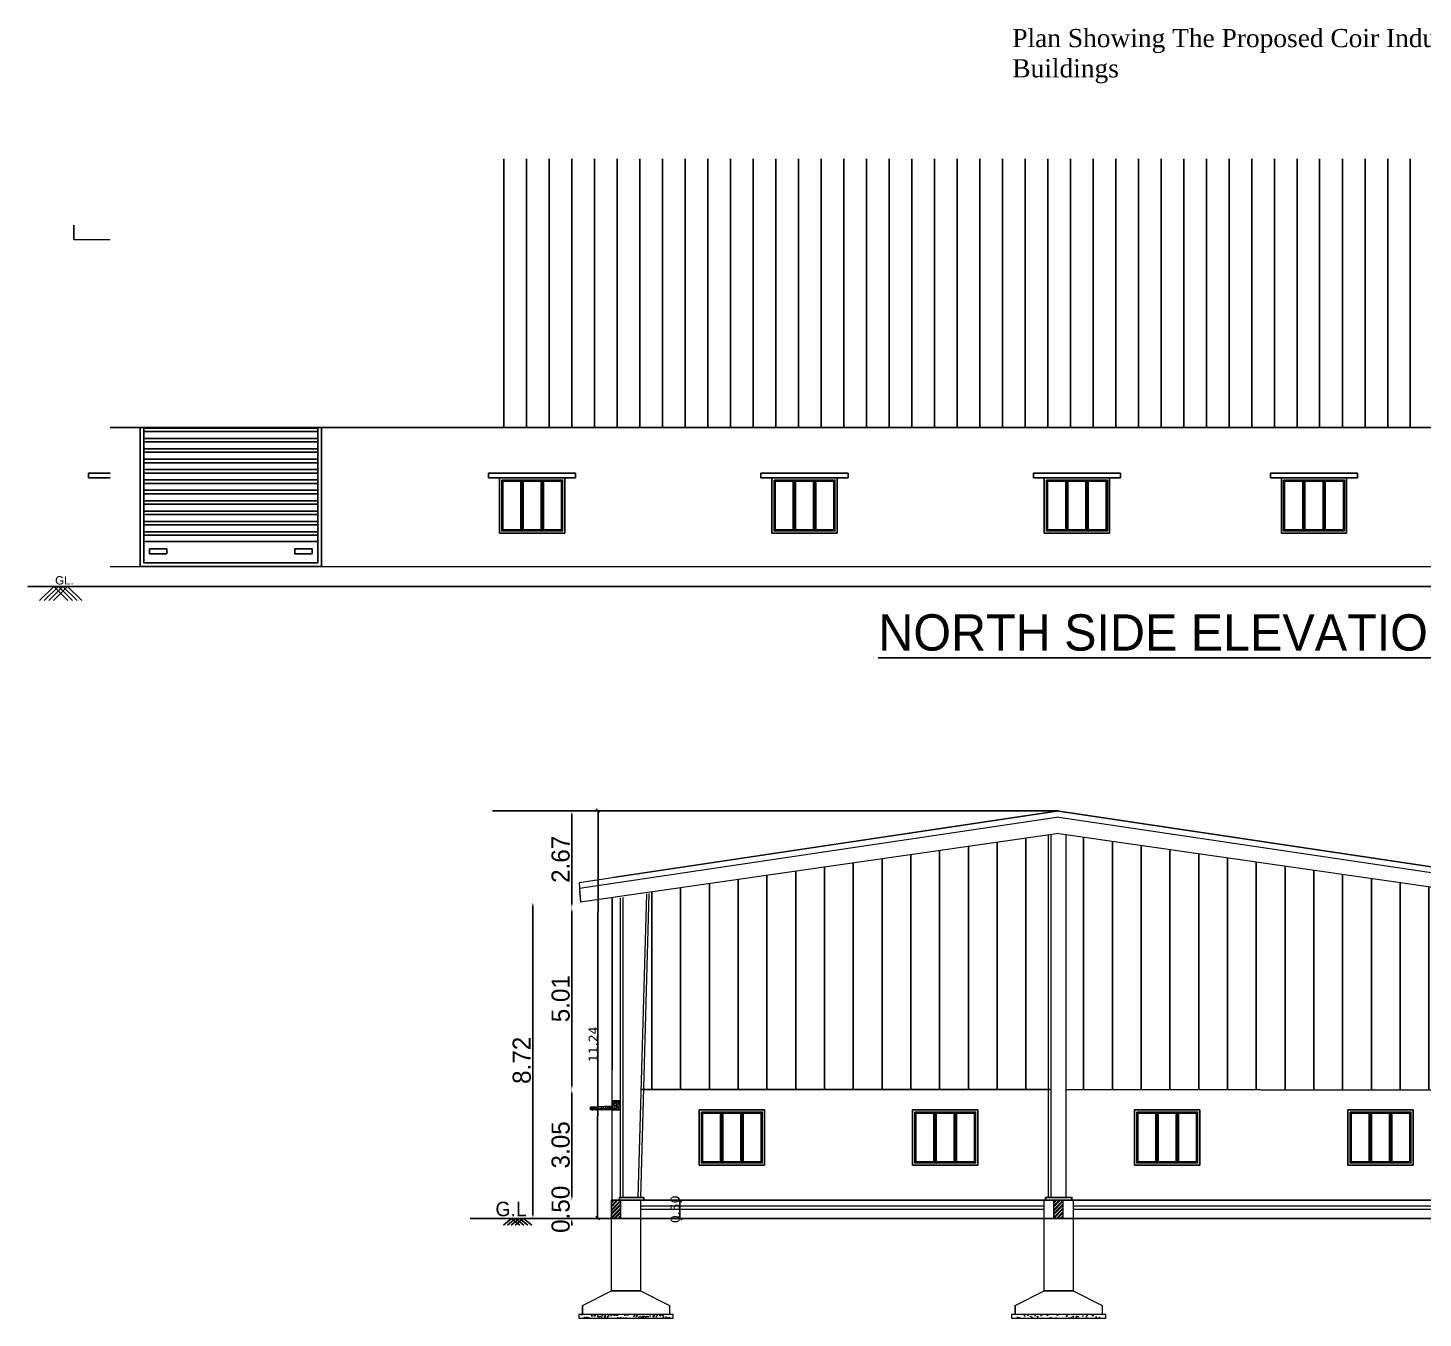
# Model space of a CAD drawing. Header units: metres. Extents: x -121582 to -58867, y 55115 to 110853.
# Drawn here: x -60604.44 to -60565.96, y 55153.14 to 55188.71 of the extents above; entities that cross this region are included whole.
import ezdxf
from ezdxf.enums import TextEntityAlignment as Align

# ---------------------------------------------------------------- set-up
doc = ezdxf.new("R2010")
doc.units = ezdxf.units.M
doc.header["$PDMODE"] = 34
doc.linetypes.add('DASHED', pattern=[0.75, 0.5, -0.25])
doc.layers.get('DefPoints').update_dxf_attribs({"color": 200})
doc.layers.add('BLK_1_HT_OF_BLDG', color=5, linetype='Continuous')
doc.layers.add('BLK_1_PLINTH_HEIGHT', color=7, linetype='Continuous')
doc.styles.add('0.25', font='verdana.ttf')
doc.styles.add('ANAND', font='BKANT.TTF')
doc.styles.add('style3', font='arial.ttf')
doc.styles.add('tahoma', font='swissel.ttf')
doc.dimstyles.new('dim in', dxfattribs={"dimtxt": 0.25, "dimasz": 0.1, "dimexe": 0, "dimexo": 0, "dimgap": 0, "dimtad": 1, "dimzin": 0, "dimdsep": 46, "dimtxsty": '0.25', "dimblk": 'OBLIQUE', "dimcen": 0.05, "dimse1": 1, "dimse2": 1, "dimazin": 0, "dimtfac": 1, "dimtofl": 0, "dimtmove": 0, "dimatfit": 3, "dimldrblk": 'OBLIQUE', "dimfxl": 0, "dimtolj": 1, "dimtzin": 0, "dimlwd": -1, "dimlwe": -1, "dimarcsym": 0})
doc.dimstyles.new('V1', dxfattribs={"dimtxt": 0.3, "dimasz": 0.1, "dimexe": 0.02, "dimexo": 0.02, "dimgap": 0.05, "dimtad": 1, "dimzin": 0, "dimdsep": 46, "dimtxsty": 'ANAND', "dimcen": 0.09, "dimse1": 1, "dimse2": 1, "dimclrd": 3, "dimclre": 3, "dimclrt": 5, "dimadec": 0, "dimazin": 0, "dimtfac": 1, "dimtix": 1, "dimtofl": 0, "dimtmove": 2, "dimatfit": 0, "dimfxl": 0, "dimtolj": 1, "dimtzin": 0, "dimarcsym": 0})

# ---------------------------------------------------------------- blocks, each defined once
blk = doc.blocks.new('*D45')
at = {"color": 3, "lineweight": -2}
for p, q in [((-60589.438, 55156.485), (-60589.438, 55156.585)), ((-60589.438, 55155.785), (-60589.438, 55155.685))]:
    blk.add_line(p, q, dxfattribs=at)
at = {"color": 3}
for points in [[(-60589.455, 55156.485), (-60589.422, 55156.485), (-60589.438, 55156.385)], [(-60589.455, 55155.785), (-60589.422, 55155.785), (-60589.438, 55155.885)]]:
    blk.add_solid(points, dxfattribs=at)
at = {"layer": 'DefPoints', "color": 0}
for p in [(-60589.438, 55156.385), (-60589.438, 55156.385), (-60591.299, 55155.885)]:
    blk.add_point(p, dxfattribs=at)
at = {"color": 5, "insert": (-60589.745, 55156.135), "char_height": 0.5, "attachment_point": 5, "rotation": 90, "style": 'ANAND'}
blk.add_mtext('\\A1;0.50', dxfattribs=at)
blk = doc.blocks.new('*D46')
at = {"color": 3, "lineweight": -2}
blk.add_line((-60589.438, 55156.485), (-60589.438, 55159.336), dxfattribs=at)
at = {"color": 3}
for points in [[(-60589.455, 55159.336), (-60589.422, 55159.336), (-60589.438, 55159.436)], [(-60589.455, 55156.485), (-60589.422, 55156.485), (-60589.438, 55156.385)]]:
    blk.add_solid(points, dxfattribs=at)
at = {"layer": 'DefPoints', "color": 0}
for p in [(-60589.438, 55159.436), (-60589.438, 55159.436), (-60589.438, 55156.385)]:
    blk.add_point(p, dxfattribs=at)
at = {"color": 5, "insert": (-60589.745, 55157.911), "char_height": 0.5, "attachment_point": 5, "rotation": 90, "style": 'ANAND'}
blk.add_mtext('\\A1;3.05', dxfattribs=at)
blk = doc.blocks.new('*D47')
at = {"color": 3, "lineweight": -2}
blk.add_line((-60589.438, 55159.536), (-60589.438, 55164.349), dxfattribs=at)
at = {"color": 3}
for points in [[(-60589.455, 55164.349), (-60589.422, 55164.349), (-60589.438, 55164.449)], [(-60589.455, 55159.536), (-60589.422, 55159.536), (-60589.438, 55159.436)]]:
    blk.add_solid(points, dxfattribs=at)
at = {"layer": 'DefPoints', "color": 0}
for p in [(-60589.438, 55164.449), (-60589.438, 55164.449), (-60589.438, 55159.436)]:
    blk.add_point(p, dxfattribs=at)
at = {"color": 5, "insert": (-60589.745, 55161.943), "char_height": 0.5, "attachment_point": 5, "rotation": 90, "style": 'ANAND'}
blk.add_mtext('\\A1;5.01', dxfattribs=at)
blk = doc.blocks.new('*D48')
at = {"color": 3, "lineweight": -2}
blk.add_line((-60589.438, 55164.549), (-60589.438, 55167.02), dxfattribs=at)
at = {"color": 3}
for points in [[(-60589.455, 55167.02), (-60589.422, 55167.02), (-60589.438, 55167.12)], [(-60589.455, 55164.549), (-60589.422, 55164.549), (-60589.438, 55164.449)]]:
    blk.add_solid(points, dxfattribs=at)
at = {"layer": 'DefPoints', "color": 0}
for p in [(-60589.438, 55167.12), (-60589.438, 55167.12), (-60589.438, 55164.449)]:
    blk.add_point(p, dxfattribs=at)
at = {"color": 5, "insert": (-60589.746, 55165.785), "char_height": 0.5, "attachment_point": 5, "rotation": 90, "style": 'ANAND'}
blk.add_mtext('\\A1;2.67', dxfattribs=at)
blk = doc.blocks.new('*D92')
at = {"color": 3, "lineweight": -2}
blk.add_line((-60590.512, 55164.5), (-60590.512, 55155.985), dxfattribs=at)
at = {"color": 3}
for points in [[(-60590.529, 55164.5), (-60590.495, 55164.5), (-60590.512, 55164.6)], [(-60590.529, 55155.985), (-60590.495, 55155.985), (-60590.512, 55155.885)]]:
    blk.add_solid(points, dxfattribs=at)
at = {"layer": 'DefPoints', "color": 0}
for p in [(-60589.202, 55164.6, 1001.009), (-60590.512, 55155.885), (-60589.202, 55155.885, 1001.009)]:
    blk.add_point(p, dxfattribs=at)
at = {"color": 5, "insert": (-60590.818, 55160.243), "char_height": 0.5, "attachment_point": 5, "rotation": 90, "style": 'ANAND'}
blk.add_mtext('\\A1;8.72', dxfattribs=at)
blk = doc.blocks.new('_Oblique')
at = {"color": 0, "linetype": 'ByBlock', "lineweight": -2}
blk.add_line((-0.5, -0.5), (0.5, 0.5), dxfattribs=at)
blk = doc.blocks.new('*D117')
at = {"layer": 'BLK_1_PLINTH_HEIGHT', "color": 0}
blk.add_line((-60586.458, 55155.885), (-60586.458, 55156.385), dxfattribs=at)
at = {"layer": 'DefPoints', "color": 0}
for p in [(-60586.458, 55156.385), (-60584.23, 55156.385), (-60584.23, 55155.885)]:
    blk.add_point(p, dxfattribs=at)
at = {"layer": 'BLK_1_PLINTH_HEIGHT', "color": 0, "xscale": 0.1, "yscale": 0.1, "zscale": 0.1}
for p, rotation in [((-60586.458, 55156.385), 90), ((-60586.458, 55155.885), 270)]:
    blk.add_blockref('_Oblique', p, dxfattribs=dict(at, rotation=rotation))
at = {"layer": 'BLK_1_PLINTH_HEIGHT', "color": 0, "insert": (-60586.588, 55156.135), "char_height": 0.25, "attachment_point": 5, "rotation": 90, "style": '0.25'}
blk.add_mtext('\\A1;0.50', dxfattribs=at)
blk = doc.blocks.new('*D118')
at = {"layer": 'BLK_1_HT_OF_BLDG', "color": 0}
blk.add_line((-60588.716, 55167.132), (-60588.726, 55155.897), dxfattribs=at)
at = {"layer": 'DefPoints', "color": 0}
for p in [(-60576.011, 55167.12), (-60588.726, 55155.897), (-60576.021, 55155.885)]:
    blk.add_point(p, dxfattribs=at)
at = {"layer": 'BLK_1_HT_OF_BLDG', "color": 0, "xscale": 0.1, "yscale": 0.1, "zscale": 0.1}
for p, rotation in [((-60588.716, 55167.132), 89.94626211678239), ((-60588.726, 55155.897), 269.9462621167823)]:
    blk.add_blockref('_Oblique', p, dxfattribs=dict(at, rotation=rotation))
at = {"layer": 'BLK_1_HT_OF_BLDG', "color": 0, "insert": (-60588.85, 55160.685), "char_height": 0.25, "attachment_point": 5, "rotation": 89.9463, "style": '0.25'}
blk.add_mtext('\\A1;11.24', dxfattribs=at)

msp = doc.modelspace()

# ---------------------------------------------------------------- hatches: boundary and pattern name
h = msp.add_hatch()
h.set_pattern_fill('ANSI32', color=2, scale=0.03, angle=315)
h.set_pattern_definition([(0, (788.6136, -13126.00433), (1e-16, 0.28575), []), (0, (788.70884, -13126.09958), (1e-16, 0.28575), [])])
h.paths.add_polyline_path([(-60601.246, 55177.692), (-60601.246, 55174.553), (-60596.446, 55174.553), (-60596.446, 55177.692)])
h = msp.add_hatch()
h.set_pattern_fill('ANSI31', color=2, scale=0.25, angle=225)
h.set_pattern_definition([(270, (30.6622, -175.28544), (0.79375, -1e-16), [])])
h.paths.add_polyline_path([(-60576.222, 55166.465), (-60576.222, 55159.436), (-60587.522, 55159.436), (-60587.372, 55164.863)])
h.paths.add_polyline_path([(-60564.565, 55164.851), (-60575.801, 55166.465), (-60575.801, 55159.436), (-60564.415, 55159.419)])
at = {"lineweight": 0}
h = msp.add_hatch(dxfattribs=at)
h.set_pattern_fill('AR-CONC', color=0, scale=0.01)
h.set_pattern_definition([(50, (-61537.87365, 55286.67162), (0.0717260183, -0.0062752135), [0.0075, -0.0825]), (355, (-61537.87365, 55286.67162), (-0.0138751334, 0.0752192134), [0.006, -0.066]), (100.4514445, (-61537.86767, 55286.6711), (0.0578508847, 0.068943999), [0.006374019, -0.070114211]), (46.1842, (-61537.87365, 55286.69162), (0.106724133, -0.016551928), [0.01125, -0.12375]), (96.635635, (-61537.86476, 55286.69024), (0.093466195, 0.09741186), [0.009561034, -0.105171376]), (351.184164, (-61537.87365, 55286.69162), (0.093466195, 0.09741186), [0.009, -0.099]), (21, (-61537.86365, 55286.68662), (0.0596907052, -0.040261889), [0.0075, -0.0825]), (326, (-61537.86365, 55286.68662), (0.024331533, 0.0725150045), [0.006, -0.066]), (71.451445, (-61537.858675, 55286.683266), (0.0840222377, 0.0322531153), [0.006374019, -0.070114211]), (37.5, (-61537.87365, 55286.67162), (0.0012159855, 0.0332893854), [0, -0.0652, 0, -0.067, 0, -0.06625]), (7.5, (-61537.87365, 55286.67162), (0.0263069537, 0.0394411712), [0, -0.0382, 0, -0.0637, 0, -0.02525]), (327.5, (-61537.89595, 55286.67162), (0.0533822436, -0.0022554872), [0, -0.025, 0, -0.078, 0, -0.1035]), (317.5, (-61537.90595, 55286.67162), (0.058318617, 0.0100104982), [0, -0.0325, 0, -0.0518, 0, -0.0735])])
h.paths.add_polyline_path([(-60588.325, 55159.126), (-60588.325, 55158.876), (-60588.095, 55158.876), (-60588.095, 55159.126)])
edge = h.paths.add_edge_path()
edge.add_line((-60588.925, 55158.876), (-60588.925, 55158.951))
edge.add_line((-60588.325, 55158.976), (-60588.925, 55158.951))
edge.add_line((-60588.325, 55158.876), (-60588.925, 55158.876))
at = {"linetype": 'Continuous', "lineweight": 13}
h = msp.add_hatch(dxfattribs=at)
h.set_pattern_fill('ANSI32', color=256, scale=0.2)
h.set_pattern_definition([(45, (-61498.282364, 55286.28042), (-0.0530330086, 0.0530330086), []), (45, (-61498.24701, 55286.28042), (-0.0530330086, 0.0530330086), [])])
h.paths.add_polyline_path([(-60588.098, 55156.385), (-60588.098, 55155.885), (-60588.348, 55155.885), (-60588.348, 55156.385)])
h = msp.add_hatch(dxfattribs=at)
h.set_pattern_fill('ANSI32', color=256, scale=0.2)
h.set_pattern_definition([(45, (-61486.080614, 55286.28042), (-0.0530330086, 0.0530330086), []), (45, (-61486.04526, 55286.28042), (-0.0530330086, 0.0530330086), [])])
h.paths.add_polyline_path([(-60575.896, 55156.385), (-60575.896, 55155.885), (-60576.146, 55155.885), (-60576.146, 55156.385)])
h = msp.add_hatch(dxfattribs=at)
h.set_pattern_fill('AR-CONC', color=256, scale=0.05)
h.set_pattern_definition([(50, (-61186.1596, 55330.51616), (0.35863009, -0.03137607), [0.0375, -0.4125]), (355, (-61186.1596, 55330.51616), (-0.06937567, 0.37609607), [0.03, -0.33]), (100.451444, (-61186.1297, 55330.51354), (0.28925442, 0.34472), [0.0318701, -0.35057106]), (46.1842, (-61186.1596, 55330.61616), (0.53362067, -0.08275964), [0.05625, -0.61875]), (96.63564, (-61186.1151, 55330.60926), (0.46733097, 0.4870593), [0.04780517, -0.5258569]), (351.18416, (-61186.1596, 55330.61616), (0.46733097, 0.4870593), [0.045, -0.495]), (21, (-61186.1096, 55330.59116), (0.29845353, -0.20130945), [0.0375, -0.4125]), (326, (-61186.1096, 55330.59116), (0.12165767, 0.36257502), [0.03, -0.33]), (71.451445, (-61186.0847, 55330.57438), (0.42011119, 0.16126558), [0.0318701, -0.35057106]), (37.5, (-61186.15959, 55330.51616), (0.006079928, 0.166446927), [0, -0.326, 0, -0.335, 0, -0.33125]), (7.5, (-61186.15959, 55330.51616), (0.13153477, 0.197205856), [0, -0.191, 0, -0.3185, 0, -0.12625]), (327.5, (-61186.27109, 55330.51616), (0.266911218, -0.011277436), [0, -0.125, 0, -0.39, 0, -0.5175]), (317.5, (-61186.32109, 55330.51616), (0.291593085, 0.05005249), [0, -0.1625, 0, -0.259, 0, -0.3675])])
h.paths.add_polyline_path([(-60586.648, 55153.235), (-60589.248, 55153.235), (-60589.248, 55153.135), (-60586.648, 55153.135)])
h = msp.add_hatch(dxfattribs=at)
h.set_pattern_fill('AR-CONC', color=256, scale=0.05)
h.set_pattern_definition([(50, (-61186.08584, 55330.51616), (0.35863009, -0.03137607), [0.0375, -0.4125]), (355, (-61186.08584, 55330.51616), (-0.06937567, 0.37609607), [0.03, -0.33]), (100.451444, (-61186.05595, 55330.51354), (0.28925442, 0.34472), [0.0318701, -0.35057106]), (46.1842, (-61186.08584, 55330.61616), (0.53362067, -0.08275964), [0.05625, -0.61875]), (96.63564, (-61186.04137, 55330.60926), (0.46733097, 0.4870593), [0.04780517, -0.5258569]), (351.18416, (-61186.08584, 55330.61616), (0.46733097, 0.4870593), [0.045, -0.495]), (21, (-61186.03584, 55330.59116), (0.29845353, -0.20130945), [0.0375, -0.4125]), (326, (-61186.03584, 55330.59116), (0.12165767, 0.36257502), [0.03, -0.33]), (71.451445, (-61186.01097, 55330.57438), (0.42011119, 0.16126558), [0.0318701, -0.35057106]), (37.5, (-61186.08584, 55330.51616), (0.006079928, 0.166446927), [0, -0.326, 0, -0.335, 0, -0.33125]), (7.5, (-61186.08584, 55330.51616), (0.13153477, 0.197205856), [0, -0.191, 0, -0.3185, 0, -0.12625]), (327.5, (-61186.19734, 55330.51616), (0.266911218, -0.011277436), [0, -0.125, 0, -0.39, 0, -0.5175]), (317.5, (-61186.24734, 55330.51616), (0.291593085, 0.05005249), [0, -0.1625, 0, -0.259, 0, -0.3675])])
h.paths.add_polyline_path([(-60586.574, 55153.235), (-60589.174, 55153.235), (-60589.174, 55153.135), (-60586.574, 55153.135)])
h = msp.add_hatch(dxfattribs=at)
h.set_pattern_fill('AR-CONC', color=256, scale=0.05)
h.set_pattern_definition([(50, (-61174.22284, 55330.51616), (0.35863009, -0.03137607), [0.0375, -0.4125]), (355, (-61174.22284, 55330.51616), (-0.06937567, 0.37609607), [0.03, -0.33]), (100.451444, (-61174.19295, 55330.51354), (0.28925442, 0.34472), [0.0318701, -0.35057106]), (46.1842, (-61174.22284, 55330.61616), (0.53362067, -0.08275964), [0.05625, -0.61875]), (96.63564, (-61174.17837, 55330.60926), (0.46733097, 0.4870593), [0.04780517, -0.5258569]), (351.18416, (-61174.22284, 55330.61616), (0.46733097, 0.4870593), [0.045, -0.495]), (21, (-61174.17284, 55330.59116), (0.29845353, -0.20130945), [0.0375, -0.4125]), (326, (-61174.17284, 55330.59116), (0.12165767, 0.36257502), [0.03, -0.33]), (71.451445, (-61174.14797, 55330.57438), (0.42011119, 0.16126558), [0.0318701, -0.35057106]), (37.5, (-61174.22284, 55330.51616), (0.006079928, 0.166446927), [0, -0.326, 0, -0.335, 0, -0.33125]), (7.5, (-61174.22284, 55330.51616), (0.13153477, 0.197205856), [0, -0.191, 0, -0.3185, 0, -0.12625]), (327.5, (-61174.33434, 55330.51616), (0.266911218, -0.011277436), [0, -0.125, 0, -0.39, 0, -0.5175]), (317.5, (-61174.38434, 55330.51616), (0.291593085, 0.05005249), [0, -0.1625, 0, -0.259, 0, -0.3675])])
h.paths.add_polyline_path([(-60574.711, 55153.235), (-60577.311, 55153.235), (-60577.311, 55153.135), (-60574.711, 55153.135)])

# ---------------------------------------------------------------- linework, layer by layer
at = {"color": 0, "ltscale": 70}
msp.add_line((-60603.169, 55183.269, 1001.009), (-60603.169, 55182.879, 1001.009), dxfattribs=at)
at = {"color": 0, "linetype": 'Continuous', "lineweight": 0, "ltscale": 100}
for p, q in [((-60603.169, 55183.229, 1001.009), (-60603.169, 55182.879, 1001.009)), ((-60603.169, 55182.879, 1001.009), (-60602.169, 55182.879, 1001.009)), ((-60602.169, 55173.863, 1001.009), (-60545.207, 55173.863, 1001.009))]:
    msp.add_line(p, q, dxfattribs=at)
at = {"color": 6}
for p, q in [((-60545.207, 55177.692, 1001.009), (-60602.169, 55177.692, 1001.009)), ((-60602.77, 55176.303, 1001.009), (-60602.77, 55176.433, 1001.009)), ((-60602.77, 55176.433, 1001.009), (-60602.169, 55176.433, 1001.009)), ((-60591.733, 55176.303, 1001.009), (-60591.733, 55176.433, 1001.009)), ((-60591.733, 55176.433, 1001.009), (-60589.333, 55176.433, 1001.009)), ((-60589.333, 55176.433, 1001.009), (-60589.333, 55176.303, 1001.009)), ((-60584.221, 55176.303, 1001.009), (-60584.221, 55176.433, 1001.009)), ((-60584.221, 55176.433, 1001.009), (-60581.821, 55176.433, 1001.009)), ((-60581.821, 55176.433, 1001.009), (-60581.821, 55176.303, 1001.009)), ((-60576.708, 55176.303, 1001.009), (-60576.708, 55176.433, 1001.009)), ((-60576.708, 55176.433, 1001.009), (-60574.308, 55176.433, 1001.009)), ((-60574.308, 55176.433, 1001.009), (-60574.308, 55176.303, 1001.009)), ((-60570.17, 55176.303, 1001.009), (-60570.17, 55176.433, 1001.009)), ((-60570.17, 55176.433, 1001.009), (-60567.77, 55176.433, 1001.009)), ((-60567.77, 55176.433, 1001.009), (-60567.77, 55176.303, 1001.009)), ((-60602.169, 55176.303, 1001.009), (-60602.77, 55176.303, 1001.009)), ((-60591.433, 55176.303, 1001.009), (-60591.733, 55176.303, 1001.009)), ((-60591.373, 55176.243, 1001.009), (-60589.693, 55176.243, 1001.009)), ((-60590.813, 55176.243, 1001.009), (-60590.813, 55174.843, 1001.009)), ((-60590.253, 55176.243, 1001.009), (-60590.253, 55174.843, 1001.009)), ((-60589.333, 55176.303, 1001.009), (-60589.633, 55176.303, 1001.009)), ((-60583.921, 55176.303, 1001.009), (-60584.221, 55176.303, 1001.009)), ((-60583.861, 55176.243, 1001.009), (-60582.181, 55176.243, 1001.009)), ((-60583.301, 55176.243, 1001.009), (-60583.301, 55174.843, 1001.009)), ((-60582.741, 55176.243, 1001.009), (-60582.741, 55174.843, 1001.009)), ((-60581.821, 55176.303, 1001.009), (-60582.121, 55176.303, 1001.009)), ((-60576.408, 55176.303, 1001.009), (-60576.708, 55176.303, 1001.009)), ((-60576.348, 55176.243, 1001.009), (-60574.668, 55176.243, 1001.009)), ((-60575.788, 55176.243, 1001.009), (-60575.788, 55174.843, 1001.009)), ((-60575.228, 55176.243, 1001.009), (-60575.228, 55174.843, 1001.009)), ((-60574.308, 55176.303, 1001.009), (-60574.608, 55176.303, 1001.009)), ((-60569.87, 55176.303, 1001.009), (-60570.17, 55176.303, 1001.009)), ((-60569.81, 55176.243, 1001.009), (-60568.13, 55176.243, 1001.009)), ((-60569.25, 55176.243, 1001.009), (-60569.25, 55174.843, 1001.009)), ((-60568.69, 55176.243, 1001.009), (-60568.69, 55174.843, 1001.009)), ((-60567.77, 55176.303, 1001.009), (-60568.07, 55176.303, 1001.009)), ((-60601.246, 55174.553, 1001.009), (-60596.446, 55174.553, 1001.009)), ((-60543.04, 55173.312, 1001.009), (-60604.44, 55173.312, 1001.009)), ((-60587.522, 55159.436), (-60576.222, 55159.436)), ((-60575.801, 55159.436), (-60564.415, 55159.419)), ((-60585.306, 55158.816), (-60585.306, 55157.416)), ((-60584.746, 55158.816), (-60584.746, 55157.416)), ((-60579.422, 55158.816), (-60579.422, 55157.416)), ((-60578.862, 55158.816), (-60578.862, 55157.416)), ((-60573.3, 55158.816), (-60573.3, 55157.416)), ((-60572.74, 55158.816), (-60572.74, 55157.416)), ((-60567.415, 55158.816), (-60567.415, 55157.416)), ((-60566.855, 55158.816), (-60566.855, 55157.416))]:
    msp.add_line(p, q, dxfattribs=at)
at = {"lineweight": 25, "ltscale": 10}
for p, q in [((-60604.118, 55172.921, 1001.009), (-60603.727, 55173.312, 1001.009)), ((-60603.988, 55172.921, 1001.009), (-60603.597, 55173.312, 1001.009)), ((-60603.865, 55172.921, 1001.009), (-60603.474, 55173.312, 1001.009)), ((-60603.735, 55172.921, 1001.009), (-60603.344, 55173.312, 1001.009)), ((-60603.336, 55172.921, 1001.009), (-60603.727, 55173.312, 1001.009)), ((-60603.207, 55172.921, 1001.009), (-60603.597, 55173.312, 1001.009)), ((-60603.083, 55172.921, 1001.009), (-60603.474, 55173.312, 1001.009)), ((-60602.954, 55172.921, 1001.009), (-60603.344, 55173.312, 1001.009))]:
    msp.add_line(p, q, dxfattribs=at)
at = {"color": 2, "linetype": 'DASHED', "ltscale": 100}
msp.add_line((-60576.011, 55167.12), (-60591.626, 55167.12, -1001.009), dxfattribs=at)
at = {"lineweight": 0}
for p, q in [((-60576.011, 55167.115), (-60589.24, 55165.14)), ((-60576.011, 55167.115), (-60562.781, 55165.14)), ((-60576.011, 55166.948), (-60589.229, 55164.981)), ((-60576.011, 55166.948), (-60562.792, 55164.981)), ((-60576.011, 55166.495), (-60589.202, 55164.601)), ((-60576.294, 55156.463), (-60576.294, 55166.469)), ((-60576.222, 55156.463), (-60576.222, 55166.476)), ((-60576.011, 55166.495), (-60562.82, 55164.601)), ((-60575.801, 55156.463), (-60575.801, 55166.475)), ((-60589.24, 55165.14), (-60589.202, 55164.601)), ((-60589.223, 55164.902), (-60589.202, 55164.6)), ((-60587.605, 55156.463), (-60587.373, 55164.83)), ((-60587.533, 55156.463), (-60587.301, 55164.841)), ((-60588.328, 55164.726), (-60588.328, 55159.985)), ((-60588.328, 55156.385), (-60588.328, 55164.726)), ((-60588.095, 55156.463), (-60588.095, 55164.726)), ((-60588.026, 55156.463), (-60588.026, 55164.736))]:
    msp.add_line(p, q, dxfattribs=at)
at = {"color": 240, "linetype": 'Continuous', "lineweight": 13}
for q in [(-60588.298, 55165.283), (-60563.723, 55165.283)]:
    msp.add_line((-60576.011, 55167.12), q, dxfattribs=at)
at = {"linetype": 'Continuous', "lineweight": 13}
for p, q in [((-60588.095, 55159.126), (-60588.325, 55159.126)), ((-60588.325, 55159.126), (-60588.325, 55158.876)), ((-60588.095, 55158.876), (-60588.095, 55159.126)), ((-60588.325, 55158.976), (-60588.925, 55158.951)), ((-60588.925, 55158.876), (-60588.925, 55158.951)), ((-60588.325, 55158.876), (-60588.925, 55158.876)), ((-60588.325, 55158.876), (-60588.095, 55158.876)), ((-60588.328, 55156.385), (-60588.098, 55156.385)), ((-60586.648, 55153.235), (-60589.248, 55153.235)), ((-60589.248, 55153.135), (-60586.648, 55153.135)), ((-60589.074, 55153.235), (-60589.174, 55153.235)), ((-60586.648, 55153.135), (-60586.648, 55153.235)), ((-60574.711, 55153.235), (-60577.311, 55153.235)), ((-60577.311, 55153.135), (-60574.711, 55153.135)), ((-60574.711, 55153.135), (-60574.711, 55153.235))]:
    msp.add_line(p, q, dxfattribs=at)
at = {"color": 0, "linetype": 'Continuous', "lineweight": 13}
for p, q in [((-60588.353, 55156.385), (-60587.316, 55156.385)), ((-60589.248, 55153.235), (-60589.248, 55153.135)), ((-60577.311, 55153.235), (-60577.311, 55153.135))]:
    msp.add_line(p, q, dxfattribs=at)
at = {"color": 30, "linetype": 'Continuous', "lineweight": 13}
for p, q in [((-60588.353, 55156.385), (-60563.518, 55156.385)), ((-60566.853, 55156.385), (-60588.353, 55156.385)), ((-60563.518, 55156.385), (-60568.333, 55156.385)), ((-60587.548, 55156.235), (-60576.411, 55156.235)), ((-60587.548, 55156.135), (-60576.411, 55156.135)), ((-60575.611, 55156.235), (-60564.318, 55156.235)), ((-60575.611, 55156.135), (-60564.318, 55156.135))]:
    msp.add_line(p, q, dxfattribs=at)
at = {"color": 251}
msp.add_line((-60566.667, 55156.385), (-60584.316, 55156.385), dxfattribs=at)
at = {"color": 251, "linetype": 'Continuous', "lineweight": 13}
msp.add_line((-60584.316, 55156.385), (-60563.518, 55156.385), dxfattribs=at)
at = {"color": 1}
msp.add_line((-60548.984, 55155.885), (-60592.243, 55155.885), dxfattribs=at)
for p, q in [((-60591.1, 55155.885), (-60591.326, 55155.699)), ((-60590.991, 55155.885), (-60591.217, 55155.699)), ((-60590.882, 55155.885), (-60591.108, 55155.699)), ((-60591.1, 55155.885), (-60590.716, 55155.885)), ((-60591.1, 55155.885), (-60590.873, 55155.699)), ((-60590.773, 55155.885), (-60590.999, 55155.699)), ((-60590.991, 55155.885), (-60590.764, 55155.699)), ((-60590.882, 55155.885), (-60590.655, 55155.699)), ((-60590.773, 55155.885), (-60590.546, 55155.699))]:
    msp.add_line(p, q)
at = {"lineweight": 25, "elevation": 1001.009}
for points in [[(-60591.311, 55177.692), (-60591.311, 55185.103)], [(-60590.684, 55177.692), (-60590.684, 55185.103)], [(-60590.065, 55177.692), (-60590.065, 55185.103)], [(-60589.437, 55177.692), (-60589.437, 55185.103)], [(-60588.81, 55177.692), (-60588.81, 55185.103)], [(-60588.191, 55177.692), (-60588.191, 55185.103)], [(-60587.563, 55177.692), (-60587.563, 55185.103)], [(-60586.936, 55177.692), (-60586.936, 55185.103)], [(-60586.308, 55177.692), (-60586.308, 55185.103)], [(-60585.689, 55177.692), (-60585.689, 55185.103)], [(-60585.062, 55177.692), (-60585.062, 55185.103)], [(-60584.434, 55177.692), (-60584.434, 55185.103)], [(-60583.815, 55177.692), (-60583.815, 55185.103)], [(-60583.188, 55177.692), (-60583.188, 55185.103)], [(-60582.56, 55177.692), (-60582.56, 55185.103)], [(-60581.933, 55177.692), (-60581.933, 55185.103)], [(-60581.314, 55177.692), (-60581.314, 55185.103)], [(-60580.686, 55177.692), (-60580.686, 55185.103)], [(-60580.059, 55177.692), (-60580.059, 55185.103)], [(-60579.44, 55177.692), (-60579.44, 55185.103)], [(-60578.812, 55177.692), (-60578.812, 55185.103)], [(-60578.185, 55177.692), (-60578.185, 55185.103)], [(-60577.557, 55177.692), (-60577.557, 55185.103)], [(-60576.938, 55177.692), (-60576.938, 55185.103)], [(-60576.311, 55177.692), (-60576.311, 55185.103)], [(-60575.683, 55177.692), (-60575.683, 55185.103)], [(-60575.064, 55177.692), (-60575.064, 55185.103)], [(-60574.436, 55177.692), (-60574.436, 55185.103)], [(-60573.809, 55177.692), (-60573.809, 55185.103)], [(-60573.181, 55177.692), (-60573.181, 55185.103)], [(-60572.562, 55177.692), (-60572.562, 55185.103)], [(-60571.935, 55177.692), (-60571.935, 55185.103)], [(-60571.307, 55177.692), (-60571.307, 55185.103)], [(-60570.688, 55177.692), (-60570.688, 55185.103)], [(-60570.061, 55177.692), (-60570.061, 55185.103)], [(-60569.433, 55177.692), (-60569.433, 55185.103)], [(-60568.814, 55177.692), (-60568.814, 55185.103)], [(-60568.187, 55177.692), (-60568.187, 55185.103)], [(-60567.559, 55177.692), (-60567.559, 55185.103)], [(-60566.932, 55177.692), (-60566.932, 55185.103)], [(-60566.313, 55177.692), (-60566.313, 55185.103)]]:
    msp.add_lwpolyline(points, dxfattribs=at)
at = {"color": 0, "linetype": 'Continuous', "ltscale": 0.5, "elevation": 1001.009}
for points in [[(-60601.346, 55177.692), (-60601.346, 55173.863), (-60596.346, 55173.863), (-60596.346, 55177.692)], [(-60601.246, 55177.692), (-60601.246, 55173.963), (-60596.446, 55173.963), (-60596.446, 55177.692)]]:
    msp.add_lwpolyline(points, dxfattribs=at)
at = {"color": 6, "elevation": 1001.009}
for points in [[(-60591.433, 55176.303), (-60589.633, 55176.303), (-60589.633, 55174.783), (-60591.433, 55174.783)], [(-60591.373, 55176.243), (-60589.693, 55176.243), (-60589.693, 55174.843), (-60591.373, 55174.843)], [(-60591.373, 55176.243), (-60590.813, 55176.243), (-60590.813, 55174.843), (-60591.373, 55174.843)], [(-60591.343, 55176.213), (-60590.843, 55176.213), (-60590.843, 55174.873), (-60591.343, 55174.873)], [(-60590.813, 55176.243), (-60590.253, 55176.243), (-60590.253, 55174.843), (-60590.813, 55174.843)], [(-60590.783, 55176.213), (-60590.283, 55176.213), (-60590.283, 55174.873), (-60590.783, 55174.873)], [(-60590.253, 55176.243), (-60589.693, 55176.243), (-60589.693, 55174.843), (-60590.253, 55174.843)], [(-60590.223, 55176.213), (-60589.723, 55176.213), (-60589.723, 55174.873), (-60590.223, 55174.873)], [(-60583.921, 55176.303), (-60582.121, 55176.303), (-60582.121, 55174.783), (-60583.921, 55174.783)], [(-60583.861, 55176.243), (-60582.181, 55176.243), (-60582.181, 55174.843), (-60583.861, 55174.843)], [(-60583.861, 55176.243), (-60583.301, 55176.243), (-60583.301, 55174.843), (-60583.861, 55174.843)], [(-60583.831, 55176.213), (-60583.331, 55176.213), (-60583.331, 55174.873), (-60583.831, 55174.873)], [(-60583.301, 55176.243), (-60582.741, 55176.243), (-60582.741, 55174.843), (-60583.301, 55174.843)], [(-60583.271, 55176.213), (-60582.771, 55176.213), (-60582.771, 55174.873), (-60583.271, 55174.873)], [(-60582.741, 55176.243), (-60582.181, 55176.243), (-60582.181, 55174.843), (-60582.741, 55174.843)], [(-60582.711, 55176.213), (-60582.211, 55176.213), (-60582.211, 55174.873), (-60582.711, 55174.873)], [(-60576.408, 55176.303), (-60574.608, 55176.303), (-60574.608, 55174.783), (-60576.408, 55174.783)], [(-60576.348, 55176.243), (-60574.668, 55176.243), (-60574.668, 55174.843), (-60576.348, 55174.843)], [(-60576.348, 55176.243), (-60575.788, 55176.243), (-60575.788, 55174.843), (-60576.348, 55174.843)], [(-60576.318, 55176.213), (-60575.818, 55176.213), (-60575.818, 55174.873), (-60576.318, 55174.873)], [(-60575.788, 55176.243), (-60575.228, 55176.243), (-60575.228, 55174.843), (-60575.788, 55174.843)], [(-60575.758, 55176.213), (-60575.258, 55176.213), (-60575.258, 55174.873), (-60575.758, 55174.873)], [(-60575.228, 55176.243), (-60574.668, 55176.243), (-60574.668, 55174.843), (-60575.228, 55174.843)], [(-60575.198, 55176.213), (-60574.698, 55176.213), (-60574.698, 55174.873), (-60575.198, 55174.873)], [(-60569.87, 55176.303), (-60568.07, 55176.303), (-60568.07, 55174.783), (-60569.87, 55174.783)], [(-60569.81, 55176.243), (-60568.13, 55176.243), (-60568.13, 55174.843), (-60569.81, 55174.843)], [(-60569.81, 55176.243), (-60569.25, 55176.243), (-60569.25, 55174.843), (-60569.81, 55174.843)], [(-60569.78, 55176.213), (-60569.28, 55176.213), (-60569.28, 55174.873), (-60569.78, 55174.873)], [(-60569.25, 55176.243), (-60568.69, 55176.243), (-60568.69, 55174.843), (-60569.25, 55174.843)], [(-60569.22, 55176.213), (-60568.72, 55176.213), (-60568.72, 55174.873), (-60569.22, 55174.873)], [(-60568.69, 55176.243), (-60568.13, 55176.243), (-60568.13, 55174.843), (-60568.69, 55174.843)], [(-60568.66, 55176.213), (-60568.16, 55176.213), (-60568.16, 55174.873), (-60568.66, 55174.873)], [(-60601.09, 55174.344), (-60600.61, 55174.344), (-60600.61, 55174.213), (-60601.09, 55174.213)], [(-60596.603, 55174.344), (-60597.082, 55174.344), (-60597.082, 55174.213), (-60596.603, 55174.213)]]:
    msp.add_lwpolyline(points, close=True, dxfattribs=at)
at = {"color": 6}
for points in [[(-60585.926, 55158.876), (-60584.126, 55158.876), (-60584.126, 55157.356), (-60585.926, 55157.356)], [(-60585.866, 55158.816), (-60584.186, 55158.816), (-60584.186, 55157.416), (-60585.866, 55157.416)], [(-60585.866, 55158.816), (-60585.306, 55158.816), (-60585.306, 55157.416), (-60585.866, 55157.416)], [(-60585.836, 55158.786), (-60585.336, 55158.786), (-60585.336, 55157.446), (-60585.836, 55157.446)], [(-60585.306, 55158.816), (-60584.746, 55158.816), (-60584.746, 55157.416), (-60585.306, 55157.416)], [(-60585.276, 55158.786), (-60584.776, 55158.786), (-60584.776, 55157.446), (-60585.276, 55157.446)], [(-60584.746, 55158.816), (-60584.186, 55158.816), (-60584.186, 55157.416), (-60584.746, 55157.416)], [(-60584.716, 55158.786), (-60584.216, 55158.786), (-60584.216, 55157.446), (-60584.716, 55157.446)], [(-60580.042, 55158.876), (-60578.242, 55158.876), (-60578.242, 55157.356), (-60580.042, 55157.356)], [(-60579.982, 55158.816), (-60578.302, 55158.816), (-60578.302, 55157.416), (-60579.982, 55157.416)], [(-60579.982, 55158.816), (-60579.422, 55158.816), (-60579.422, 55157.416), (-60579.982, 55157.416)], [(-60579.952, 55158.786), (-60579.452, 55158.786), (-60579.452, 55157.446), (-60579.952, 55157.446)], [(-60579.422, 55158.816), (-60578.862, 55158.816), (-60578.862, 55157.416), (-60579.422, 55157.416)], [(-60579.392, 55158.786), (-60578.892, 55158.786), (-60578.892, 55157.446), (-60579.392, 55157.446)], [(-60578.862, 55158.816), (-60578.302, 55158.816), (-60578.302, 55157.416), (-60578.862, 55157.416)], [(-60578.832, 55158.786), (-60578.332, 55158.786), (-60578.332, 55157.446), (-60578.832, 55157.446)], [(-60573.92, 55158.876), (-60572.12, 55158.876), (-60572.12, 55157.356), (-60573.92, 55157.356)], [(-60573.86, 55158.816), (-60572.18, 55158.816), (-60572.18, 55157.416), (-60573.86, 55157.416)], [(-60573.86, 55158.816), (-60573.3, 55158.816), (-60573.3, 55157.416), (-60573.86, 55157.416)], [(-60573.83, 55158.786), (-60573.33, 55158.786), (-60573.33, 55157.446), (-60573.83, 55157.446)], [(-60573.3, 55158.816), (-60572.74, 55158.816), (-60572.74, 55157.416), (-60573.3, 55157.416)], [(-60573.27, 55158.786), (-60572.77, 55158.786), (-60572.77, 55157.446), (-60573.27, 55157.446)], [(-60572.74, 55158.816), (-60572.18, 55158.816), (-60572.18, 55157.416), (-60572.74, 55157.416)], [(-60572.71, 55158.786), (-60572.21, 55158.786), (-60572.21, 55157.446), (-60572.71, 55157.446)], [(-60568.035, 55158.876), (-60566.235, 55158.876), (-60566.235, 55157.356), (-60568.035, 55157.356)], [(-60567.975, 55158.816), (-60566.295, 55158.816), (-60566.295, 55157.416), (-60567.975, 55157.416)], [(-60567.975, 55158.816), (-60567.415, 55158.816), (-60567.415, 55157.416), (-60567.975, 55157.416)], [(-60567.945, 55158.786), (-60567.445, 55158.786), (-60567.445, 55157.446), (-60567.945, 55157.446)], [(-60567.415, 55158.816), (-60566.855, 55158.816), (-60566.855, 55157.416), (-60567.415, 55157.416)], [(-60567.385, 55158.786), (-60566.885, 55158.786), (-60566.885, 55157.446), (-60567.385, 55157.446)], [(-60566.855, 55158.816), (-60566.295, 55158.816), (-60566.295, 55157.416), (-60566.855, 55157.416)], [(-60566.825, 55158.786), (-60566.325, 55158.786), (-60566.325, 55157.446), (-60566.825, 55157.446)]]:
    msp.add_lwpolyline(points, close=True, dxfattribs=at)
at = {"color": 5, "linetype": 'Continuous', "lineweight": 13}
for points in [[(-60588.098, 55156.385), (-60588.098, 55155.885), (-60588.348, 55155.885), (-60588.348, 55156.385)], [(-60575.896, 55156.385), (-60575.896, 55155.885), (-60576.146, 55155.885), (-60576.146, 55156.385)]]:
    msp.add_lwpolyline(points, close=True, dxfattribs=at)
at = {"color": 6, "linetype": 'Continuous', "lineweight": 13}
for points in [[(-60588.348, 55153.885), (-60588.348, 55156.385), (-60587.548, 55156.385), (-60587.548, 55153.885)], [(-60576.411, 55153.885), (-60576.411, 55156.385), (-60575.611, 55156.385), (-60575.611, 55153.885)]]:
    msp.add_lwpolyline(points, close=True, dxfattribs=at)
for points in [[(-60587.45, 55156.463), (-60587.45, 55156.385), (-60588.123, 55156.385), (-60588.123, 55156.463), (-60587.45, 55156.463)], [(-60576.376, 55156.463), (-60576.376, 55156.385), (-60575.646, 55156.385), (-60575.646, 55156.463), (-60576.376, 55156.463)]]:
    msp.add_lwpolyline(points, close=True)
for points in [[(-60589.148, 55153.485), (-60589.148, 55153.235), (-60589.148, 55153.485), (-60588.348, 55153.885), (-60587.548, 55153.885), (-60586.748, 55153.485), (-60586.748, 55153.235), (-60589.148, 55153.235)], [(-60577.211, 55153.485), (-60577.211, 55153.235), (-60577.211, 55153.485), (-60576.411, 55153.885), (-60575.611, 55153.885), (-60574.811, 55153.485), (-60574.811, 55153.235), (-60577.211, 55153.235)]]:
    msp.add_lwpolyline(points, dxfattribs=at)

# ---------------------------------------------------------------- texts
at = {"linetype": 'Continuous', "lineweight": 25, "style": 'tahoma'}
msp.add_text(' GL.', height=0.2287, dxfattribs=at).set_placement((-60603.778, 55173.364, 1001.009))
at = {"color": 4, "style": 'ANAND'}
msp.add_text('%%UNORTH SIDE ELEVATION', height=1, dxfattribs=at).set_placement((-60572.924, 55172.042, 1001.009), align=Align.MIDDLE_CENTER)
at = {"extrusion": (4.35739e-11, 0.00017738, 1), "insert": (-60577.29, 55188.682, 0), "char_height": 0.50031, "width": 13.71274, "attachment_point": 1, "text_direction": (1, -1.1e-05, 0), "style": 'style3'}
msp.add_mtext('\\pt498.83717;{\\fBook Antiqua|b0|i0|c0|p18;Plan Showing The Proposed Coir Industrial Buildings }', dxfattribs=at)
at = {"color": 3, "linetype": 'ByBlock', "insert": (-60590.683, 55156.344), "char_height": 0.4, "width": 0.56549, "attachment_point": 3, "style": 'ANAND'}
msp.add_mtext('G.L', dxfattribs=at)

# ---------------------------------------------------------------- dimensions: what is measured, and where the dimension line sits
at = {"color": 6}
for base, p1, p2, picture, middle in [((-60589.438, 55167.12), (-60589.438, 55164.449), (-60589.438, 55167.12), '*D48', (-60589.746, 55165.785)), ((-60589.438, 55164.449), (-60589.438, 55159.436), (-60589.438, 55164.449), '*D47', (-60589.745, 55161.943)), ((-60589.438, 55159.436), (-60589.438, 55156.385), (-60589.438, 55159.436), '*D46', (-60589.745, 55157.911)), ((-60589.438, 55156.385), (-60591.299, 55155.885), (-60589.438, 55156.385), '*D45', (-60589.745, 55156.135))]:
    dim = msp.add_linear_dim(base=base, p1=p1, p2=p2, angle=90, dimstyle='V1', override={"dimtxt": 0.5, "dimfxl": 0.18, "dimfxlon": 1, "dimarcsym": 1}, dxfattribs=at)
    dim.commit()
    dim.dimension.update_dxf_attribs({"geometry": picture, "text_midpoint": middle})
dim = msp.add_aligned_dim(p1=(-60589.2015, 55164.6005), p2=(-60589.2015, 55155.8852), distance=-1.3104, dimstyle='V1', override={"dimtxt": 0.5, "dimfxl": 0.18, "dimfxlon": 1, "dimarcsym": 1}, dxfattribs=at)
dim.commit()
dim.dimension.update_dxf_attribs({"geometry": '*D92', "text_midpoint": (-60590.8182, 55160.2428, -1001.0091)})
at = {"layer": 'BLK_1_HT_OF_BLDG'}
dim = msp.add_linear_dim(base=(-60588.726, 55155.897), p1=(-60576.011, 55167.12), p2=(-60576.021, 55155.885), angle=269.9463, dimstyle='dim in', override={"dimpost": '\\X'}, dxfattribs=at)
dim.commit()
dim.dimension.update_dxf_attribs({"geometry": '*D118', "text_midpoint": (-60588.722, 55160.685), "dimtype": 161})
at = {"layer": 'BLK_1_PLINTH_HEIGHT'}
dim = msp.add_linear_dim(base=(-60586.458, 55156.385), p1=(-60584.23, 55155.885), p2=(-60584.23, 55156.385), angle=90, dimstyle='dim in', override={"dimpost": '\\X'}, dxfattribs=at)
dim.commit()
dim.dimension.update_dxf_attribs({"geometry": '*D117', "text_midpoint": (-60586.458, 55156.135), "dimtype": 161})

doc.saveas('drawing.dxf')
